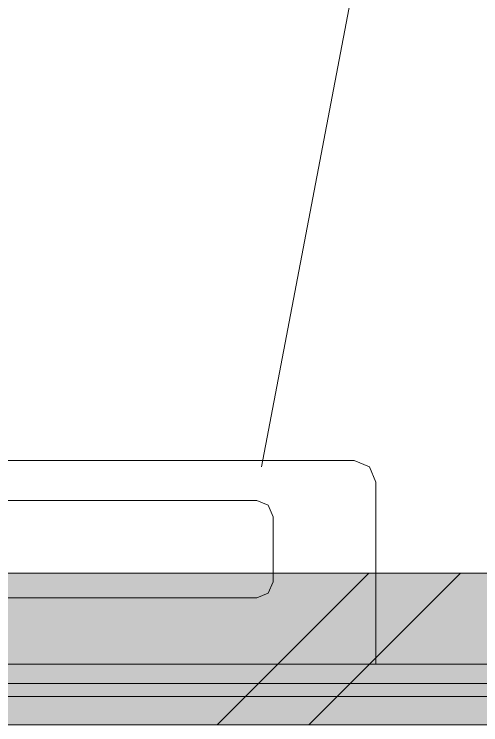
# Model space of a CAD drawing. Header units: millimetres. Extents: x -546 to 1681, y -650 to 1730.
# Drawn here: x 657.716 to 659.87, y 422.166 to 425.449 of the extents above; entities that cross this region are included whole.
import ezdxf

# ---------------------------------------------------------------- set-up
doc = ezdxf.new("R2010")
doc.units = ezdxf.units.MM

msp = doc.modelspace()

# ---------------------------------------------------------------- hatches: boundary and pattern name
at = {"true_color": 0xcccccc}
h = msp.add_hatch(color=254, dxfattribs=at)
h.dxf.hatch_style = 2
h.paths.add_polyline_path([(652.39, 422.1664), (652.39, 422.8664), (663.669, 422.8664), (663.669, 422.1664)])

# ---------------------------------------------------------------- linework, layer by layer
at = {"color": 251, "lineweight": 0, "true_color": 0x646464}
for points in [[(661.01, 434.6414), (658.857, 423.3584)], [(653.536, 423.3874), (659.286, 423.3874)], [(659.286, 423.3874), (659.357, 423.358), (659.386, 423.2874)], [(659.386, 423.2874), (659.386, 422.4464)], [(658.836, 423.2024), (656.563, 423.2024)], [(658.836, 423.2024), (658.8893, 423.1803), (658.911, 423.1274)], [(658.911, 422.8274), (658.911, 423.1274)], [(658.911, 422.8274), (658.8893, 422.7745), (658.836, 422.7524)], [(656.563, 422.7524), (658.836, 422.7524)]]:
    msp.add_lwpolyline(points, dxfattribs=at)
at = {"color": 7, "lineweight": 0}
for points in [[(663.669, 422.8664), (652.39, 422.8664)], [(658.653, 422.1664), (659.353, 422.8664)], [(659.077, 422.1664), (659.777, 422.8664)], [(680.041, 422.4464), (651.78, 422.4464)], [(680.041, 422.3564), (651.78, 422.3564)], [(680.191, 422.2964), (651.727, 422.2964)], [(680.191, 422.1664), (651.727, 422.1664)], [(652.39, 422.1664), (663.669, 422.1664)]]:
    msp.add_lwpolyline(points, dxfattribs=at)

doc.saveas('drawing.dxf')
